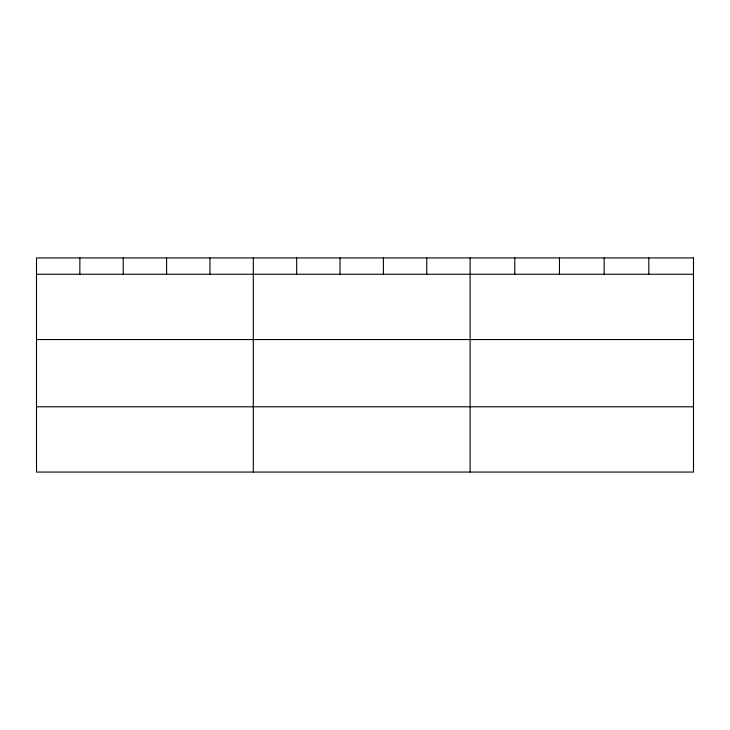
<?xml version="1.0" encoding="UTF-8"?>
<svg xmlns="http://www.w3.org/2000/svg" width="730" height="730" viewBox="0 0 730 730"><rect width="100%" height="100%" fill="white"/><g stroke="black" fill="none" stroke-linecap="round" stroke-linejoin="round"><path stroke-width="1.09" d="M36.5 274.261L693.5 274.261M36.5 339.541L693.5 339.541M36.5 406.793L693.5 406.793M648.824 257.936L648.824 274.261M604.148 257.936L604.148 274.261M559.472 257.936L559.472 274.261M514.796 257.936L514.796 274.261M470.12 257.936L470.12 472.064M426.758 257.936L426.758 274.261M383.396 257.936L383.396 274.261M340.034 257.936L340.034 274.261M296.672 257.936L296.672 274.261M253.31 257.936L253.31 472.064M209.948 257.936L209.948 274.261M166.586 257.936L166.586 274.261M123.224 257.936L123.224 274.261M79.862 257.936L79.862 274.261M693.5 257.936L36.5 257.936L36.5 472.064L693.5 472.064L693.5 257.936"/></g></svg>
